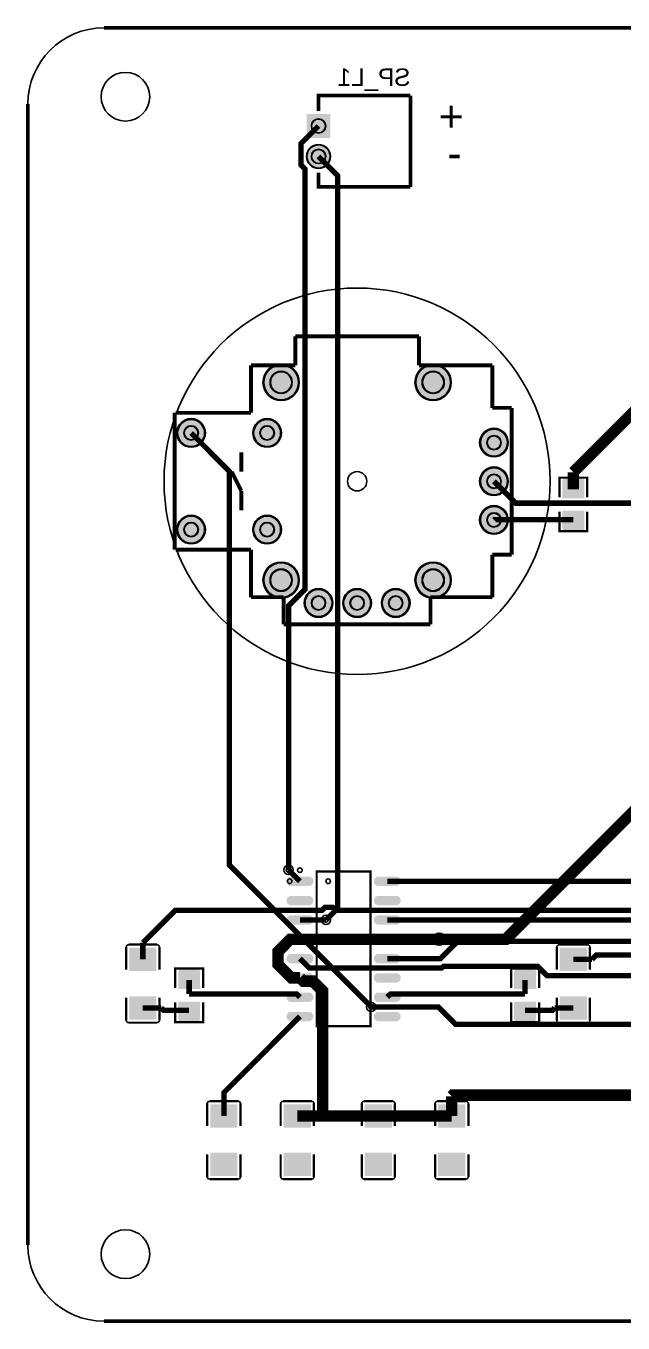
# Model space of a CAD drawing. Header units: millimetres. Extents: x -75 to 75, y -44 to 43.
# Drawn here: x -75.1 to -35.8, y -42.6 to 42.6 of the extents above; entities that cross this region are included whole.
import ezdxf

# ---------------------------------------------------------------- set-up
doc = ezdxf.new("R2010")
doc.units = ezdxf.units.MM
for name, color, linetype, true_color in [('BoardOutLine', 7, 'Continuous', 0xff00ff), ('BottomLayer', 7, 'Continuous', 0x0000ff), ('BottomSilkLayer', 7, 'Continuous', 0x66cc33), ('BottomSolderMaskLayer', 7, 'Continuous', 0xaa00ff), ('Document', 7, 'Continuous', 0xffffff), ('Hole', 7, 'Continuous', 0x222222), ('Multi-Layer', 7, 'Continuous', 0xc0c0c0), ('TopLayer', 7, 'Continuous', 0xff0000), ('TopPasteMaskLayer', 7, 'Continuous', 0x808080), ('TopSilkLayer', 7, 'Continuous', 0xffcc00), ('TopSolderMaskLayer', 7, 'Continuous', 0x800080)]:
    doc.layers.add(name, color=color, linetype=linetype, true_color=true_color)
doc.styles.get("Standard").update_dxf_attribs({"font": 'arial.ttf'})

msp = doc.modelspace()

# ---------------------------------------------------------------- hatches: boundary and pattern name
at = {"layer": 'BottomSolderMaskLayer'}
for points in [[(-56.668, 36.839), (-56.668, 35.265), (-55.093, 35.265), (-55.093, 36.839)], [(-56.668, 34.052, 1), (-55.093, 34.052, 1)], [(-59.534, 19.2, 1), (-57.146, 19.2, 1)], [(-49.534, 19.2, 1), (-47.146, 19.2, 1)], [(-65.2, 15.875, 1), (-63.32, 15.875, 1)], [(-60.2, 15.875, 1), (-58.32, 15.875, 1)], [(-45.28, 15.24, 1), (-43.4, 15.24, 1)], [(-45.28, 12.7, 1), (-43.4, 12.7, 1)], [(-45.28, 10.16, 1), (-43.4, 10.16, 1)], [(-65.2, 9.525, 1), (-63.32, 9.525, 1)], [(-60.2, 9.525, 1), (-58.32, 9.525, 1)], [(-59.534, 6.2, 1), (-57.146, 6.2, 1)], [(-49.534, 6.2, 1), (-47.146, 6.2, 1)], [(-56.82, 4.7, 1), (-54.94, 4.7, 1)], [(-54.28, 4.7, 1), (-52.4, 4.7, 1)], [(-51.74, 4.7, 1), (-49.86, 4.7, 1)]]:
    msp.add_hatch(color=256, dxfattribs=at).paths.add_polyline_path(points)
at = {"layer": 'Multi-Layer'}
for points in [[(-56.642, 36.814), (-56.642, 35.29), (-55.118, 35.29), (-55.118, 36.814)], [(-56.642, 34.052, 1), (-55.118, 34.052, 1)], [(-59.483, 19.2, 1), (-57.197, 19.2, 1)], [(-49.483, 19.2, 1), (-47.197, 19.2, 1)], [(-65.149, 15.875, 1), (-63.371, 15.875, 1)], [(-60.149, 15.875, 1), (-58.371, 15.875, 1)], [(-45.229, 15.24, 1), (-43.451, 15.24, 1)], [(-45.229, 12.7, 1), (-43.451, 12.7, 1)], [(-65.149, 9.525, 1), (-63.371, 9.525, 1)], [(-60.149, 9.525, 1), (-58.371, 9.525, 1)], [(-45.229, 10.16, 1), (-43.451, 10.16, 1)], [(-59.483, 6.2, 1), (-57.197, 6.2, 1)], [(-49.483, 6.2, 1), (-47.197, 6.2, 1)], [(-56.769, 4.7, 1), (-54.991, 4.7, 1)], [(-54.229, 4.7, 1), (-52.451, 4.7, 1)], [(-51.689, 4.7, 1), (-49.911, 4.7, 1)]]:
    msp.add_hatch(color=256, dxfattribs=at).paths.add_polyline_path(points)
at = {"layer": 'TopLayer'}
for points in [[(-39.805, 11.61), (-38.428, 11.61), (-38.428, 12.742), (-39.805, 12.742)], [(-39.805, 10.742), (-38.428, 10.742), (-38.428, 9.61), (-39.805, 9.61)], [(-56.509, -13.309, -0.785398), (-56.509, -13.869), (-57.694, -13.869, -0.785398), (-57.694, -13.309)], [(-50.764, -13.309, -0.785398), (-50.764, -13.869), (-51.949, -13.869, -0.785398), (-51.949, -13.309)], [(-56.509, -14.579, -0.785398), (-56.509, -15.139), (-57.694, -15.139, -0.785398), (-57.694, -14.579)], [(-50.764, -14.579, -0.785398), (-50.764, -15.139), (-51.949, -15.139, -0.785398), (-51.949, -14.579)], [(-56.509, -15.849, -0.785398), (-56.509, -16.409), (-57.694, -16.409, -0.785398), (-57.694, -15.849)], [(-50.764, -15.849, -0.785398), (-50.764, -16.409), (-51.949, -16.409, -0.785398), (-51.949, -15.849)], [(-56.509, -17.119, -0.785398), (-56.509, -17.679), (-57.694, -17.679, -0.785398), (-57.694, -17.119)], [(-50.764, -17.119, -0.785398), (-50.764, -17.679), (-51.949, -17.679, -0.785398), (-51.949, -17.119)], [(-68.301, -19.47), (-66.573, -19.47), (-66.573, -17.985), (-68.301, -17.985)], [(-56.509, -18.389, -0.785398), (-56.509, -18.949), (-57.694, -18.949, -0.785398), (-57.694, -18.389)], [(-50.764, -18.389, -0.785398), (-50.764, -18.949), (-51.949, -18.949, -0.785398), (-51.949, -18.389)], [(-38.252, -19.47), (-39.98, -19.47), (-39.98, -17.985), (-38.252, -17.985)], [(-63.701, -20.648), (-65.078, -20.648), (-65.078, -19.516), (-63.701, -19.516)], [(-42.98, -20.648), (-41.603, -20.648), (-41.603, -19.516), (-42.98, -19.516)], [(-56.509, -19.659, -0.785398), (-56.509, -20.219), (-57.694, -20.219, -0.785398), (-57.694, -19.659)], [(-50.764, -19.659, -0.785398), (-50.764, -20.219), (-51.949, -20.219, -0.785398), (-51.949, -19.659)], [(-68.301, -21.17), (-66.573, -21.17), (-66.573, -22.655), (-68.301, -22.655)], [(-56.509, -20.929, -0.785398), (-56.509, -21.489), (-57.694, -21.489, -0.785398), (-57.694, -20.929)], [(-50.764, -20.929, -0.785398), (-50.764, -21.489), (-51.949, -21.489, -0.785398), (-51.949, -20.929)], [(-38.252, -21.17), (-39.98, -21.17), (-39.98, -22.655), (-38.252, -22.655)], [(-63.701, -21.516), (-65.078, -21.516), (-65.078, -22.648), (-63.701, -22.648)], [(-42.98, -21.516), (-41.603, -21.516), (-41.603, -22.648), (-42.98, -22.648)], [(-56.509, -22.199, -0.785398), (-56.509, -22.759), (-57.694, -22.759, -0.785398), (-57.694, -22.199)], [(-50.764, -22.199, -0.785398), (-50.764, -22.759), (-51.949, -22.759, -0.785398), (-51.949, -22.199)], [(-61.239, -29.757), (-62.967, -29.757), (-62.967, -28.272), (-61.239, -28.272)], [(-56.413, -29.757), (-58.141, -29.757), (-58.141, -28.272), (-56.413, -28.272)], [(-51.079, -29.757), (-52.807, -29.757), (-52.807, -28.272), (-51.079, -28.272)], [(-47.981, -29.757), (-46.253, -29.757), (-46.253, -28.272), (-47.981, -28.272)], [(-61.239, -31.457), (-62.967, -31.457), (-62.967, -32.942), (-61.239, -32.942)], [(-56.413, -31.457), (-58.141, -31.457), (-58.141, -32.942), (-56.413, -32.942)], [(-51.079, -31.457), (-52.807, -31.457), (-52.807, -32.942), (-51.079, -32.942)], [(-47.981, -31.457), (-46.253, -31.457), (-46.253, -32.942), (-47.981, -32.942)]]:
    msp.add_hatch(color=256, dxfattribs=at).paths.add_polyline_path(points)
at = {"layer": 'TopPasteMaskLayer'}
for points in [[(-39.756, 12.876), (-38.476, 12.876), (-38.426, 12.826), (-38.426, 11.676), (-38.476, 11.626), (-38.886, 11.621), (-38.886, 12.071), (-39.336, 12.071), (-39.336, 11.631), (-39.756, 11.626), (-39.806, 11.676), (-39.806, 12.826)], [(-39.756, 10.726), (-39.336, 10.726), (-39.336, 10.281), (-38.886, 10.281), (-38.886, 10.721), (-38.476, 10.726), (-38.426, 10.676), (-38.426, 9.526), (-38.476, 9.476), (-39.756, 9.476), (-39.806, 9.526), (-39.806, 10.676)], [(-56.509, -13.309, -0.785398), (-56.509, -13.869), (-57.694, -13.869, -0.785398), (-57.694, -13.309)], [(-50.764, -13.309, -0.785398), (-50.764, -13.869), (-51.949, -13.869, -0.785398), (-51.949, -13.309)], [(-56.509, -14.579, -0.785398), (-56.509, -15.139), (-57.694, -15.139, -0.785398), (-57.694, -14.579)], [(-50.764, -14.579, -0.785398), (-50.764, -15.139), (-51.949, -15.139, -0.785398), (-51.949, -14.579)], [(-56.509, -15.849, -0.785398), (-56.509, -16.409), (-57.694, -16.409, -0.785398), (-57.694, -15.849)], [(-50.764, -15.849, -0.785398), (-50.764, -16.409), (-51.949, -16.409, -0.785398), (-51.949, -15.849)], [(-56.509, -17.119, -0.785398), (-56.509, -17.679), (-57.694, -17.679, -0.785398), (-57.694, -17.119)], [(-50.764, -17.119, -0.785398), (-50.764, -17.679), (-51.949, -17.679, -0.785398), (-51.949, -17.119)], [(-68.201, -19.47), (-67.831, -19.47), (-67.731, -19.37), (-67.731, -19.065), (-67.631, -18.965), (-67.243, -18.965), (-67.143, -19.065), (-67.143, -19.37), (-67.043, -19.47), (-66.673, -19.47), (-66.573, -19.37), (-66.573, -18.085), (-66.673, -17.985), (-68.201, -17.985), (-68.301, -18.085), (-68.301, -19.37)], [(-56.509, -18.389, -0.785398), (-56.509, -18.949), (-57.694, -18.949, -0.785398), (-57.694, -18.389)], [(-50.764, -18.389, -0.785398), (-50.764, -18.949), (-51.949, -18.949, -0.785398), (-51.949, -18.389)], [(-38.352, -19.47), (-38.722, -19.47), (-38.822, -19.37), (-38.822, -19.065), (-38.922, -18.965), (-39.31, -18.965), (-39.41, -19.065), (-39.41, -19.37), (-39.51, -19.47), (-39.88, -19.47), (-39.98, -19.37), (-39.98, -18.085), (-39.88, -17.985), (-38.352, -17.985), (-38.252, -18.085), (-38.252, -19.37)], [(-63.749, -20.632), (-64.169, -20.632), (-64.169, -20.187), (-64.619, -20.187), (-64.619, -20.627), (-65.029, -20.632), (-65.079, -20.582), (-65.079, -19.432), (-65.029, -19.382), (-63.749, -19.382), (-63.699, -19.432), (-63.699, -20.582)], [(-42.931, -19.382), (-41.651, -19.382), (-41.601, -19.432), (-41.601, -20.582), (-41.651, -20.632), (-42.061, -20.637), (-42.061, -20.187), (-42.511, -20.187), (-42.511, -20.627), (-42.931, -20.632), (-42.981, -20.582), (-42.981, -19.432)], [(-56.509, -19.659, -0.785398), (-56.509, -20.219), (-57.694, -20.219, -0.785398), (-57.694, -19.659)], [(-50.764, -19.659, -0.785398), (-50.764, -20.219), (-51.949, -20.219, -0.785398), (-51.949, -19.659)], [(-68.201, -21.17), (-67.831, -21.17), (-67.731, -21.27), (-67.731, -21.575), (-67.631, -21.675), (-67.243, -21.675), (-67.143, -21.575), (-67.143, -21.27), (-67.043, -21.17), (-66.673, -21.17), (-66.573, -21.27), (-66.573, -22.555), (-66.673, -22.655), (-68.201, -22.655), (-68.301, -22.555), (-68.301, -21.27)], [(-56.509, -20.929, -0.785398), (-56.509, -21.489), (-57.694, -21.489, -0.785398), (-57.694, -20.929)], [(-50.764, -20.929, -0.785398), (-50.764, -21.489), (-51.949, -21.489, -0.785398), (-51.949, -20.929)], [(-38.352, -21.17), (-38.722, -21.17), (-38.822, -21.27), (-38.822, -21.575), (-38.922, -21.675), (-39.31, -21.675), (-39.41, -21.575), (-39.41, -21.27), (-39.51, -21.17), (-39.88, -21.17), (-39.98, -21.27), (-39.98, -22.555), (-39.88, -22.655), (-38.352, -22.655), (-38.252, -22.555), (-38.252, -21.27)], [(-63.749, -22.782), (-65.029, -22.782), (-65.079, -22.732), (-65.079, -21.582), (-65.029, -21.532), (-64.619, -21.527), (-64.619, -21.977), (-64.169, -21.977), (-64.169, -21.537), (-63.749, -21.532), (-63.699, -21.582), (-63.699, -22.732)], [(-42.931, -21.532), (-42.511, -21.532), (-42.511, -21.977), (-42.061, -21.977), (-42.061, -21.537), (-41.651, -21.532), (-41.601, -21.582), (-41.601, -22.732), (-41.651, -22.782), (-42.931, -22.782), (-42.981, -22.732), (-42.981, -21.582)], [(-56.509, -22.199, -0.785398), (-56.509, -22.759), (-57.694, -22.759, -0.785398), (-57.694, -22.199)], [(-50.764, -22.199, -0.785398), (-50.764, -22.759), (-51.949, -22.759, -0.785398), (-51.949, -22.199)], [(-61.339, -29.757), (-61.709, -29.757), (-61.809, -29.657), (-61.809, -29.352), (-61.909, -29.252), (-62.297, -29.252), (-62.397, -29.352), (-62.397, -29.657), (-62.497, -29.757), (-62.867, -29.757), (-62.967, -29.657), (-62.967, -28.372), (-62.867, -28.272), (-61.339, -28.272), (-61.239, -28.372), (-61.239, -29.657)], [(-56.513, -29.757), (-56.883, -29.757), (-56.983, -29.657), (-56.983, -29.352), (-57.083, -29.252), (-57.471, -29.252), (-57.571, -29.352), (-57.571, -29.657), (-57.671, -29.757), (-58.041, -29.757), (-58.141, -29.657), (-58.141, -28.372), (-58.041, -28.272), (-56.513, -28.272), (-56.413, -28.372), (-56.413, -29.657)], [(-51.179, -29.757), (-51.549, -29.757), (-51.649, -29.657), (-51.649, -29.352), (-51.749, -29.252), (-52.137, -29.252), (-52.237, -29.352), (-52.237, -29.657), (-52.337, -29.757), (-52.707, -29.757), (-52.807, -29.657), (-52.807, -28.372), (-52.707, -28.272), (-51.179, -28.272), (-51.079, -28.372), (-51.079, -29.657)], [(-47.881, -29.757), (-47.511, -29.757), (-47.411, -29.657), (-47.411, -29.352), (-47.311, -29.252), (-46.923, -29.252), (-46.823, -29.352), (-46.823, -29.657), (-46.723, -29.757), (-46.353, -29.757), (-46.253, -29.657), (-46.253, -28.372), (-46.353, -28.272), (-47.881, -28.272), (-47.981, -28.372), (-47.981, -29.657)], [(-61.339, -31.457), (-61.709, -31.457), (-61.809, -31.557), (-61.809, -31.862), (-61.909, -31.962), (-62.297, -31.962), (-62.397, -31.862), (-62.397, -31.557), (-62.497, -31.457), (-62.867, -31.457), (-62.967, -31.557), (-62.967, -32.842), (-62.867, -32.942), (-61.339, -32.942), (-61.239, -32.842), (-61.239, -31.557)], [(-56.513, -31.457), (-56.883, -31.457), (-56.983, -31.557), (-56.983, -31.862), (-57.083, -31.962), (-57.471, -31.962), (-57.571, -31.862), (-57.571, -31.557), (-57.671, -31.457), (-58.041, -31.457), (-58.141, -31.557), (-58.141, -32.842), (-58.041, -32.942), (-56.513, -32.942), (-56.413, -32.842), (-56.413, -31.557)], [(-51.179, -31.457), (-51.549, -31.457), (-51.649, -31.557), (-51.649, -31.862), (-51.749, -31.962), (-52.137, -31.962), (-52.237, -31.862), (-52.237, -31.557), (-52.337, -31.457), (-52.707, -31.457), (-52.807, -31.557), (-52.807, -32.842), (-52.707, -32.942), (-51.179, -32.942), (-51.079, -32.842), (-51.079, -31.557)], [(-47.881, -31.457), (-47.511, -31.457), (-47.411, -31.557), (-47.411, -31.862), (-47.311, -31.962), (-46.923, -31.962), (-46.823, -31.862), (-46.823, -31.557), (-46.723, -31.457), (-46.353, -31.457), (-46.253, -31.557), (-46.253, -32.842), (-46.353, -32.942), (-47.881, -32.942), (-47.981, -32.842), (-47.981, -31.557)]]:
    msp.add_hatch(color=256, dxfattribs=at).paths.add_polyline_path(points)
at = {"layer": 'TopSolderMaskLayer'}
for points in [[(-56.668, 36.839), (-56.668, 35.265), (-55.093, 35.265), (-55.093, 36.839)], [(-56.668, 34.052, 1), (-55.093, 34.052, 1)], [(-59.534, 19.2, 1), (-57.146, 19.2, 1)], [(-49.534, 19.2, 1), (-47.146, 19.2, 1)], [(-65.2, 15.875, 1), (-63.32, 15.875, 1)], [(-60.2, 15.875, 1), (-58.32, 15.875, 1)], [(-45.28, 15.24, 1), (-43.4, 15.24, 1)], [(-45.28, 12.7, 1), (-43.4, 12.7, 1)], [(-39.835, 11.589), (-38.397, 11.589), (-38.397, 12.763), (-39.835, 12.763)], [(-45.28, 10.16, 1), (-43.4, 10.16, 1)], [(-65.2, 9.525, 1), (-63.32, 9.525, 1)], [(-60.2, 9.525, 1), (-58.32, 9.525, 1)], [(-39.835, 10.763), (-38.397, 10.763), (-38.397, 9.589), (-39.835, 9.589)], [(-59.534, 6.2, 1), (-57.146, 6.2, 1)], [(-49.534, 6.2, 1), (-47.146, 6.2, 1)], [(-56.82, 4.7, 1), (-54.94, 4.7, 1)], [(-54.28, 4.7, 1), (-52.4, 4.7, 1)], [(-51.74, 4.7, 1), (-49.86, 4.7, 1)], [(-56.455, -13.284, -0.785398), (-56.455, -13.895), (-57.748, -13.895, -0.785398), (-57.748, -13.284)], [(-50.71, -13.284, -0.785398), (-50.71, -13.895), (-52.003, -13.895, -0.785398), (-52.003, -13.284)], [(-56.455, -14.554, -0.785398), (-56.455, -15.165), (-57.748, -15.165, -0.785398), (-57.748, -14.554)], [(-50.71, -14.554, -0.785398), (-50.71, -15.165), (-52.003, -15.165, -0.785398), (-52.003, -14.554)], [(-56.455, -15.824, -0.785398), (-56.455, -16.435), (-57.748, -16.435, -0.785398), (-57.748, -15.824)], [(-50.71, -15.824, -0.785398), (-50.71, -16.435), (-52.003, -16.435, -0.785398), (-52.003, -15.824)], [(-56.455, -17.094, -0.785398), (-56.455, -17.705), (-57.748, -17.705, -0.785398), (-57.748, -17.094)], [(-50.71, -17.094, -0.785398), (-50.71, -17.705), (-52.003, -17.705, -0.785398), (-52.003, -17.094)], [(-68.331, -19.492), (-66.544, -19.492), (-66.544, -17.963), (-68.331, -17.963)], [(-56.455, -18.364, -0.785398), (-56.455, -18.975), (-57.748, -18.975, -0.785398), (-57.748, -18.364)], [(-50.71, -18.364, -0.785398), (-50.71, -18.975), (-52.003, -18.975, -0.785398), (-52.003, -18.364)], [(-38.223, -19.492), (-40.01, -19.492), (-40.01, -17.963), (-38.223, -17.963)], [(-63.67, -20.669), (-65.109, -20.669), (-65.109, -19.495), (-63.67, -19.495)], [(-43.01, -20.669), (-41.572, -20.669), (-41.572, -19.495), (-43.01, -19.495)], [(-56.455, -19.634, -0.785398), (-56.455, -20.245), (-57.748, -20.245, -0.785398), (-57.748, -19.634)], [(-50.71, -19.634, -0.785398), (-50.71, -20.245), (-52.003, -20.245, -0.785398), (-52.003, -19.634)], [(-68.331, -21.148), (-66.544, -21.148), (-66.544, -22.677), (-68.331, -22.677)], [(-56.455, -20.904, -0.785398), (-56.455, -21.515), (-57.748, -21.515, -0.785398), (-57.748, -20.904)], [(-50.71, -20.904, -0.785398), (-50.71, -21.515), (-52.003, -21.515, -0.785398), (-52.003, -20.904)], [(-38.223, -21.148), (-40.01, -21.148), (-40.01, -22.677), (-38.223, -22.677)], [(-63.67, -21.495), (-65.109, -21.495), (-65.109, -22.669), (-63.67, -22.669)], [(-43.01, -21.495), (-41.572, -21.495), (-41.572, -22.669), (-43.01, -22.669)], [(-56.455, -22.174, -0.785398), (-56.455, -22.785), (-57.748, -22.785, -0.785398), (-57.748, -22.174)], [(-50.71, -22.174, -0.785398), (-50.71, -22.785), (-52.003, -22.785, -0.785398), (-52.003, -22.174)], [(-61.21, -29.779), (-62.997, -29.779), (-62.997, -28.25), (-61.21, -28.25)], [(-56.384, -29.779), (-58.171, -29.779), (-58.171, -28.25), (-56.384, -28.25)], [(-51.05, -29.779), (-52.837, -29.779), (-52.837, -28.25), (-51.05, -28.25)], [(-48.011, -29.779), (-46.224, -29.779), (-46.224, -28.25), (-48.011, -28.25)], [(-61.21, -31.435), (-62.997, -31.435), (-62.997, -32.964), (-61.21, -32.964)], [(-56.384, -31.435), (-58.171, -31.435), (-58.171, -32.964), (-56.384, -32.964)], [(-51.05, -31.435), (-52.837, -31.435), (-52.837, -32.964), (-51.05, -32.964)], [(-48.011, -31.435), (-46.224, -31.435), (-46.224, -32.964), (-48.011, -32.964)]]:
    msp.add_hatch(color=256, dxfattribs=at).paths.add_polyline_path(points)

# ---------------------------------------------------------------- linework, layer by layer
at = {"layer": 'BoardOutLine', "const_width": 0.254}
for points in [[(-70, 42.5), (70, 42.5)], [(-75, -37.5), (-75, 37.5)], [(70, -42.5), (-70, -42.5)]]:
    msp.add_lwpolyline(points, dxfattribs=at)
at = {"layer": 'BoardOutLine'}
for centre, start, end in [((-70, 37.5), 90, 180), ((-70, -37.5), 180, 270)]:
    msp.add_arc(centre, 5, start, end, dxfattribs=at)
at = {"layer": 'BottomLayer'}
for points, const_width in [([(-55.88, 36.052), (-57.026, 34.906), (-57.026, 33.474), (-56.766, 33.213), (-56.766, 5.602), (-57.85, 4.518), (-57.85, -12.841)], 0.354), ([(-55.88, 34.052), (-54.612, 32.784), (-54.612, -15.353), (-55.387, -16.129)], 0.354), ([(-64.26, 15.875), (-61.748, 13.363), (-61.748, -12.518), (-52.415, -21.851)], 0.354), ([(-22.86, 3.302), (-43.561, -17.399), (-47.935, -17.399)], 0.75)]:
    msp.add_lwpolyline(points, dxfattribs=dict(at, const_width=const_width))
at = {"layer": 'BottomSilkLayer', "const_width": 0.254}
for points in [[(-49.83, 38.052), (-55.88, 38.052), (-55.88, 37.045)], [(-49.83, 32.052), (-49.83, 38.052)], [(-49.83, 32.052), (-55.88, 32.052), (-55.88, 32.988)]]:
    msp.add_lwpolyline(points, dxfattribs=at)
at = {"layer": 'BottomSolderMaskLayer'}
for centre, radius in [((-55.88, 36.052), 0.472), ((-55.88, 34.052), 0.787), ((-55.88, 34.052), 0.472), ((-58.34, 19.2), 1.194), ((-58.34, 19.2), 0.73), ((-48.34, 19.2), 1.194), ((-48.34, 19.2), 0.73), ((-64.26, 15.875), 0.94), ((-64.26, 15.875), 0.475), ((-59.26, 15.875), 0.94), ((-59.26, 15.875), 0.475), ((-44.34, 15.24), 0.94), ((-44.34, 15.24), 0.47), ((-44.34, 12.7), 0.94), ((-44.34, 12.7), 0.47), ((-44.34, 10.16), 0.94), ((-64.26, 9.525), 0.94), ((-59.26, 9.525), 0.94), ((-44.34, 10.16), 0.47), ((-64.26, 9.525), 0.475), ((-59.26, 9.525), 0.475), ((-58.34, 6.2), 1.194), ((-58.34, 6.2), 0.73), ((-48.34, 6.2), 1.194), ((-48.34, 6.2), 0.73), ((-55.88, 4.7), 0.94), ((-55.88, 4.7), 0.47), ((-53.34, 4.7), 0.94), ((-53.34, 4.7), 0.47), ((-50.8, 4.7), 0.94), ((-50.8, 4.7), 0.47)]:
    msp.add_circle(centre, radius, dxfattribs=at)
at = {"layer": 'Document', "const_width": 0.254}
for points in [[(-60.96, 13.335), (-60.96, 14.605)], [(-60.96, 12.065), (-61.595, 13.335)], [(-60.96, 10.795), (-60.96, 12.065)]]:
    msp.add_lwpolyline(points, dxfattribs=at)
at = {"layer": 'Document'}
for centre, radius in [((-53.34, 12.7), 12.7), ((-57.779, -13.589), 0.15)]:
    msp.add_circle(centre, radius, dxfattribs=at)
at = {"layer": 'Hole'}
for centre, radius in [((-57.85, -12.841), 0.153), ((-55.387, -16.129), 0.153), ((-47.935, -17.399), 0.2), ((-52.415, -21.851), 0.153)]:
    msp.add_circle(centre, radius, dxfattribs=at)
at = {"layer": 'Multi-Layer'}
for centre, radius in [((-68.58, 37.973), 1.6), ((-55.88, 36.052), 0.457), ((-55.88, 34.052), 0.762), ((-55.88, 34.052), 0.457), ((-58.34, 19.2), 1.143), ((-58.34, 19.2), 0.699), ((-48.34, 19.2), 1.143), ((-48.34, 19.2), 0.699), ((-64.26, 15.875), 0.889), ((-64.26, 15.875), 0.45), ((-59.26, 15.875), 0.889), ((-59.26, 15.875), 0.45), ((-44.34, 15.24), 0.889), ((-44.34, 15.24), 0.445), ((-44.34, 12.7), 0.889), ((-44.34, 12.7), 0.445), ((-64.26, 9.525), 0.889), ((-59.26, 9.525), 0.889), ((-44.34, 10.16), 0.889), ((-44.34, 10.16), 0.445), ((-64.26, 9.525), 0.45), ((-59.26, 9.525), 0.45), ((-58.34, 6.2), 1.143), ((-58.34, 6.2), 0.699), ((-48.34, 6.2), 1.143), ((-48.34, 6.2), 0.699), ((-55.88, 4.7), 0.889), ((-55.88, 4.7), 0.445), ((-53.34, 4.7), 0.889), ((-53.34, 4.7), 0.445), ((-50.8, 4.7), 0.889), ((-50.8, 4.7), 0.445), ((-57.85, -12.841), 0.305), ((-55.387, -16.129), 0.305), ((-47.935, -17.399), 0.4), ((-52.415, -21.851), 0.305), ((-68.58, -38.1), 1.6)]:
    msp.add_circle(centre, radius, dxfattribs=at)
at = {"layer": 'TopLayer'}
for points, const_width in [([(4.515, 17.694), (-34.717, 17.694), (-39.116, 13.295)], 0.75), ([(-39.116, 12.176), (-39.116, 13.295)], 0.75), ([(-44.34, 12.7), (-42.902, 11.262), (-19.404, 11.262), (-14.824, 6.682), (9.32, 6.682), (12.7, 3.302)], 0.354), ([(-39.116, 10.176), (-44.324, 10.176), (-44.34, 10.16)], 0.354), ([(-51.357, -13.589), (-22.815, -13.589), (-6.35, 2.876), (-6.35, 3.778), (-5.13, 4.998), (7.58, 4.998), (8.89, 3.688), (8.89, 2.911), (17.052, -5.25), (44.728, -5.25)], 0.354), ([(2.54, 3.302), (-16.264, -15.502), (-54.752, -15.502), (-54.942, -15.312), (-55.469, -15.312), (-55.66, -15.502), (-65.309, -15.502), (-67.437, -17.63)], 0.354), ([(-51.357, -16.129), (23.598, -16.129), (27.749, -11.977), (41.911, -11.977)], 0.354), ([(-57.102, -13.589), (-57.85, -12.841)], 0.354), ([(-57.102, -16.129), (-55.387, -16.129)], 0.354), ([(-57.102, -17.399), (-57.731, -17.399), (-58.543, -18.211), (-58.543, -19.067), (-57.671, -19.939), (-57.102, -19.939)], 0.75), ([(-51.357, -17.399), (-57.102, -17.399)], 0.75), ([(-51.357, -17.399), (-47.935, -17.399)], 0.75), ([(-67.437, -18.727), (-67.437, -17.63)], 0.354), ([(-2.54, -19.558), (-4.556, -17.542), (-46.738, -17.542), (-47.864, -18.669), (-51.357, -18.669)], 0.354), ([(-57.102, -18.669), (-56.475, -19.296), (-47.773, -19.296), (-47.662, -19.185), (-41.453, -19.185), (-40.837, -19.801), (-27.207, -19.801), (-25.841, -18.435), (-6.203, -18.435), (-5.08, -19.558)], 0.354), ([(-39.116, -18.727), (-37.897, -18.727)], 0.354), ([(-37.897, -18.727), (-37.612, -18.442), (-26.759, -18.442)], 0.354), ([(-55.599, -29.014), (-55.599, -20.807), (-56.251, -20.155), (-56.885, -20.155), (-57.102, -19.939)], 0.75), ([(5.08, -19.558), (1.652, -22.986), (-46.872, -22.986), (-48.007, -21.851), (-52.415, -21.851)], 0.354), ([(-64.389, -20.082), (-64.389, -21.003)], 0.354), ([(-42.291, -20.082), (-42.291, -21.003)], 0.354), ([(-57.102, -21.209), (-57.308, -21.003), (-64.389, -21.003)], 0.354), ([(-51.357, -21.209), (-51.15, -21.003), (-42.291, -21.003)], 0.354), ([(-67.437, -21.912), (-66.218, -21.912)], 0.354), ([(-64.389, -22.082), (-66.049, -22.082), (-66.218, -21.912)], 0.354), ([(-42.291, -22.082), (-40.504, -22.082), (-40.335, -21.912)], 0.354), ([(-39.116, -21.912), (-40.335, -21.912)], 0.354), ([(-57.102, -22.479), (-62.103, -27.48), (-62.103, -29.014)], 0.354), ([(31.028, -27.648), (-47.046, -27.648), (-47.117, -27.719)], 0.75), ([(-47.117, -29.014), (-47.117, -27.719)], 0.75), ([(-55.599, -29.014), (-57.277, -29.014)], 0.75), ([(-51.943, -29.014), (-55.599, -29.014)], 0.75), ([(-47.117, -29.014), (-51.943, -29.014)], 0.75)]:
    msp.add_lwpolyline(points, dxfattribs=dict(at, const_width=const_width))
at = {"layer": 'TopSilkLayer'}
for points, const_width in [([(-57.404, 22.225), (-49.276, 22.225)], 0.254), ([(-57.404, 20.32), (-57.404, 22.225)], 0.254), ([(-49.276, 20.32), (-49.276, 22.225)], 0.254), ([(-57.404, 20.32), (-60.325, 20.32)], 0.254), ([(-60.325, 20.32), (-60.325, 17.2)], 0.254), ([(-49.276, 20.32), (-44.45, 20.32)], 0.254), ([(-44.45, 17.526), (-44.45, 20.32)], 0.254), ([(-65.34, 17.2), (-65.34, 8.2)], 0.254), ([(-65.278, 17.2), (-60.325, 17.2)], 0.254), ([(-43.18, 17.526), (-44.45, 17.526)], 0.254), ([(-43.18, 17.526), (-43.18, 7.874)], 0.254), ([(-40.033, 11.652), (-40.033, 12.937), (-38.199, 12.937), (-38.199, 11.652)], 0.152), ([(-40.033, 10.7), (-40.033, 9.415), (-38.199, 9.415), (-38.199, 10.7)], 0.152), ([(-65.278, 8.2), (-60.325, 8.2)], 0.254), ([(-60.325, 8.2), (-60.325, 5.08)], 0.254), ([(-43.18, 7.874), (-44.45, 7.874)], 0.254), ([(-44.45, 7.874), (-44.45, 5.08)], 0.254), ([(-58.166, 5.08), (-60.325, 5.08)], 0.254), ([(-58.166, 5.08), (-58.166, 3.302)], 0.254), ([(-48.514, 5.08), (-48.514, 3.302)], 0.254), ([(-48.514, 5.08), (-44.45, 5.08)], 0.254), ([(-58.166, 3.302), (-48.514, 3.302)], 0.254), ([(-68.53, -19.394), (-68.53, -17.909)], 0.152), ([(-68.377, -17.756), (-66.497, -17.756)], 0.152), ([(-66.345, -17.909), (-66.345, -19.394)], 0.152), ([(-40.209, -17.909), (-40.209, -19.394)], 0.152), ([(-38.176, -17.756), (-40.056, -17.756)], 0.152), ([(-38.023, -19.394), (-38.023, -17.909)], 0.152), ([(-63.472, -20.606), (-63.472, -19.321), (-65.306, -19.321), (-65.306, -20.606)], 0.152), ([(-43.208, -20.606), (-43.208, -19.321), (-41.374, -19.321), (-41.374, -20.606)], 0.152), ([(-68.53, -21.246), (-68.53, -22.731)], 0.152), ([(-66.345, -22.731), (-66.345, -21.246)], 0.152), ([(-40.209, -22.731), (-40.209, -21.246)], 0.152), ([(-38.023, -21.246), (-38.023, -22.731)], 0.152), ([(-63.472, -21.558), (-63.472, -22.843), (-65.306, -22.843), (-65.306, -21.558)], 0.152), ([(-43.208, -21.558), (-43.208, -22.843), (-41.374, -22.843), (-41.374, -21.558)], 0.152), ([(-68.377, -22.884), (-66.497, -22.884)], 0.152), ([(-38.176, -22.884), (-40.056, -22.884)], 0.152), ([(-63.196, -28.196), (-63.196, -29.681)], 0.152), ([(-61.163, -28.043), (-63.043, -28.043)], 0.152), ([(-61.011, -29.681), (-61.011, -28.196)], 0.152), ([(-58.37, -28.196), (-58.37, -29.681)], 0.152), ([(-56.337, -28.043), (-58.217, -28.043)], 0.152), ([(-56.185, -29.681), (-56.185, -28.196)], 0.152), ([(-53.036, -28.196), (-53.036, -29.681)], 0.152), ([(-51.003, -28.043), (-52.883, -28.043)], 0.152), ([(-50.85, -29.681), (-50.85, -28.196)], 0.152), ([(-48.21, -29.681), (-48.21, -28.196)], 0.152), ([(-48.057, -28.043), (-46.177, -28.043)], 0.152), ([(-46.024, -28.196), (-46.024, -29.681)], 0.152), ([(-63.196, -33.018), (-63.196, -31.533)], 0.152), ([(-61.011, -31.533), (-61.011, -33.018)], 0.152), ([(-58.37, -33.018), (-58.37, -31.533)], 0.152), ([(-56.185, -31.533), (-56.185, -33.018)], 0.152), ([(-53.036, -33.018), (-53.036, -31.533)], 0.152), ([(-50.85, -31.533), (-50.85, -33.018)], 0.152), ([(-48.21, -31.533), (-48.21, -33.018)], 0.152), ([(-46.024, -33.018), (-46.024, -31.533)], 0.152), ([(-61.163, -33.171), (-63.043, -33.171)], 0.152), ([(-56.337, -33.171), (-58.217, -33.171)], 0.152), ([(-51.003, -33.171), (-52.883, -33.171)], 0.152), ([(-48.057, -33.171), (-46.177, -33.171)], 0.152)]:
    msp.add_lwpolyline(points, dxfattribs=dict(at, const_width=const_width))
at = {"layer": 'TopSilkLayer', "const_width": 0.152}
msp.add_lwpolyline([(-56.001, -12.958), (-52.458, -12.958), (-52.458, -23.11), (-56.001, -23.11), (-56.001, -12.958)], close=True, dxfattribs=at)
at = {"layer": 'TopSilkLayer'}
for centre, radius in [((-53.34, 12.7), 0.635), ((-57.102, -12.857), 0.15), ((-55.248, -13.589), 0.15)]:
    msp.add_circle(centre, radius, dxfattribs=at)
for centre, start, end in [((-68.377, -17.909), 90, 180), ((-66.497, -17.909), 0, 90), ((-40.056, -17.909), 90, 180), ((-38.176, -17.909), 0, 90), ((-68.377, -22.731), 180, 270), ((-66.497, -22.731), 270, 360), ((-40.056, -22.731), 180, 270), ((-38.176, -22.731), 270, 0), ((-63.043, -28.196), 90, 180), ((-61.163, -28.196), 0, 90), ((-58.217, -28.196), 90, 180), ((-56.337, -28.196), 0, 90), ((-52.883, -28.196), 90, 180), ((-51.003, -28.196), 0, 90), ((-48.057, -28.196), 90, 180), ((-46.177, -28.196), 0, 90), ((-63.043, -33.018), 180, 270), ((-61.163, -33.018), 270, 0), ((-58.217, -33.018), 180, 270), ((-56.337, -33.018), 270, 0), ((-52.883, -33.018), 180, 270), ((-51.003, -33.018), 270, 0), ((-48.057, -33.018), 180, 270), ((-46.177, -33.018), 270, 360)]:
    msp.add_arc(centre, 0.152, start, end, dxfattribs=at)
at = {"layer": 'TopSolderMaskLayer'}
for centre, radius in [((-55.88, 36.052), 0.472), ((-55.88, 34.052), 0.787), ((-55.88, 34.052), 0.472), ((-58.34, 19.2), 1.194), ((-58.34, 19.2), 0.73), ((-48.34, 19.2), 1.194), ((-48.34, 19.2), 0.73), ((-64.26, 15.875), 0.94), ((-64.26, 15.875), 0.475), ((-59.26, 15.875), 0.94), ((-59.26, 15.875), 0.475), ((-44.34, 15.24), 0.94), ((-44.34, 15.24), 0.47), ((-44.34, 12.7), 0.94), ((-44.34, 12.7), 0.47), ((-44.34, 10.16), 0.94), ((-64.26, 9.525), 0.94), ((-59.26, 9.525), 0.94), ((-44.34, 10.16), 0.47), ((-64.26, 9.525), 0.475), ((-59.26, 9.525), 0.475), ((-58.34, 6.2), 1.194), ((-58.34, 6.2), 0.73), ((-48.34, 6.2), 1.194), ((-48.34, 6.2), 0.73), ((-55.88, 4.7), 0.94), ((-55.88, 4.7), 0.47), ((-53.34, 4.7), 0.94), ((-53.34, 4.7), 0.47), ((-50.8, 4.7), 0.94), ((-50.8, 4.7), 0.47)]:
    msp.add_circle(centre, radius, dxfattribs=at)

# ---------------------------------------------------------------- texts
at = {"layer": 'BottomSilkLayer', "text_generation_flag": 2}
for s, height, p in [('SP_L1', 1.143, (-49.83, 38.688)), ('+', 2.032, (-46.331, 35.673)), ('-', 2.032, (-46.458, 33.26))]:
    msp.add_text(s, height=height, dxfattribs=at).set_placement(p)

doc.saveas('drawing.dxf')
